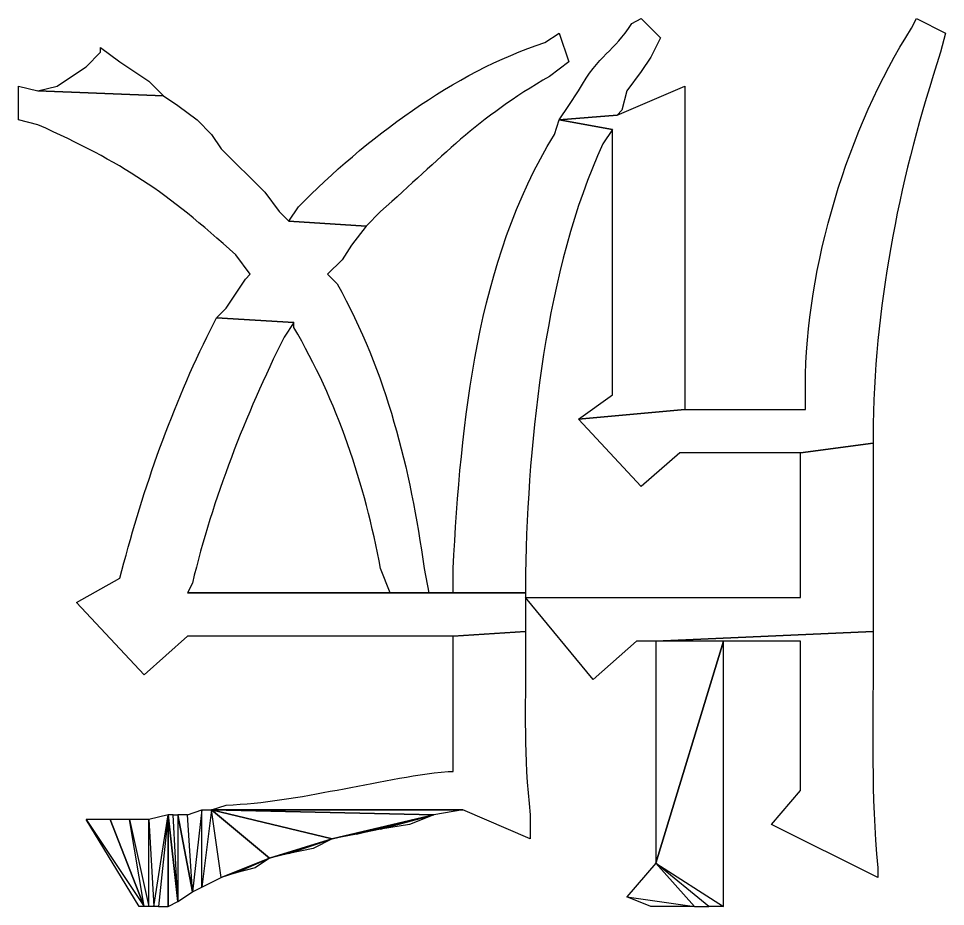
# Model space of a CAD drawing. Header units: centimetres. Extents: x -20.7 to 20.7, y -14.5 to 14.5.
# Drawn here: x -0.944 to -0.5376, y -14.5344 to -14.145 of the extents above; entities that cross this region are included whole.
import ezdxf

# ---------------------------------------------------------------- set-up
doc = ezdxf.new("R2010")
doc.units = ezdxf.units.CM
doc.header["$MEASUREMENT"] = 0
doc.layers.add('layer 1', color=7, linetype='Continuous')

msp = doc.modelspace()

# ---------------------------------------------------------------- linework, layer by layer
at = {"layer": 'layer 1'}
for points, knots in [([(-0.70693, -14.18943), (-0.70693, -14.18943), (-0.68153, -14.18731), (-0.68153, -14.18731), (-0.68153, -14.18731), (-0.68153, -14.18731), (-0.67942, -14.1852), (-0.67942, -14.1852), (-0.67942, -14.1852), (-0.67942, -14.1852), (-0.6773, -14.17673), (-0.6773, -14.17673), (-0.6773, -14.17673), (-0.6773, -14.17673), (-0.67095, -14.16826), (-0.67095, -14.16826), (-0.67095, -14.16826), (-0.67095, -14.16826), (-0.66672, -14.16191), (-0.66672, -14.16191), (-0.66672, -14.16191), (-0.66672, -14.16191), (-0.66248, -14.15345), (-0.66248, -14.15345), (-0.66248, -14.15345), (-0.66248, -14.15345), (-0.67095, -14.14498), (-0.67095, -14.14498), (-0.67095, -14.14498), (-0.67095, -14.14498), (-0.67518, -14.1471), (-0.67518, -14.1471), (-0.67518, -14.1471), (-0.68294, -14.1599), (-0.6894, -14.16011), (-0.69847, -14.17673), (-0.69847, -14.17673), (-0.69847, -14.17673), (-0.7027, -14.18308), (-0.7027, -14.18308), (-0.7027, -14.18308), (-0.7027, -14.18308), (-0.70693, -14.18943), (-0.70693, -14.18943)], [0, 0, 0, 0, 0.083333, 0.083333, 0.083333, 0.083333, 0.166667, 0.166667, 0.166667, 0.166667, 0.25, 0.25, 0.25, 0.25, 0.333333, 0.333333, 0.333333, 0.333333, 0.416667, 0.416667, 0.416667, 0.416667, 0.5, 0.5, 0.5, 0.5, 0.583333, 0.583333, 0.583333, 0.583333, 0.666667, 0.666667, 0.666667, 0.666667, 0.75, 0.75, 0.75, 0.75, 0.833333, 0.833333, 0.833333, 0.833333, 1, 1, 1, 1]), ([(-0.67095, -14.3503), (-0.67095, -14.3503), (-0.65402, -14.33548), (-0.65402, -14.33548), (-0.65402, -14.33548), (-0.65402, -14.33548), (-0.6011, -14.33548), (-0.6011, -14.33548), (-0.6011, -14.33548), (-0.6011, -14.33548), (-0.56935, -14.33125), (-0.56935, -14.33125), (-0.56935, -14.33125), (-0.56935, -14.33125), (-0.56935, -14.32278), (-0.56935, -14.32278), (-0.56935, -14.32278), (-0.56804, -14.26637), (-0.55743, -14.21384), (-0.53972, -14.1598), (-0.53972, -14.1598), (-0.53972, -14.1598), (-0.5376, -14.15133), (-0.5376, -14.15133), (-0.5376, -14.15133), (-0.5376, -14.15133), (-0.5503, -14.14498), (-0.5503, -14.14498), (-0.5503, -14.14498), (-0.5503, -14.14498), (-0.55242, -14.14921), (-0.55242, -14.14921), (-0.55242, -14.14921), (-0.58036, -14.19274), (-0.59891, -14.25427), (-0.59898, -14.30585), (-0.59898, -14.30585), (-0.59898, -14.30585), (-0.59898, -14.31643), (-0.59898, -14.31643), (-0.59898, -14.31643), (-0.59898, -14.31643), (-0.6519, -14.31643), (-0.6519, -14.31643), (-0.6519, -14.31643), (-0.6519, -14.31643), (-0.69847, -14.32066), (-0.69847, -14.32066), (-0.69847, -14.32066), (-0.69847, -14.32066), (-0.67095, -14.3503), (-0.67095, -14.3503)], [0, 0, 0, 0, 0.071429, 0.071429, 0.071429, 0.071429, 0.142857, 0.142857, 0.142857, 0.142857, 0.214286, 0.214286, 0.214286, 0.214286, 0.285714, 0.285714, 0.285714, 0.285714, 0.357143, 0.357143, 0.357143, 0.357143, 0.428571, 0.428571, 0.428571, 0.428571, 0.5, 0.5, 0.5, 0.5, 0.571429, 0.571429, 0.571429, 0.571429, 0.642857, 0.642857, 0.642857, 0.642857, 0.714286, 0.714286, 0.714286, 0.714286, 0.785714, 0.785714, 0.785714, 0.785714, 0.857143, 0.857143, 0.857143, 0.857143, 1, 1, 1, 1]), ([(-0.7916, -14.236), (-0.7916, -14.236), (-0.78525, -14.22965), (-0.78525, -14.22965), (-0.78525, -14.22965), (-0.75858, -14.20601), (-0.74306, -14.18855), (-0.71117, -14.17038), (-0.71117, -14.17038), (-0.71117, -14.17038), (-0.7027, -14.16403), (-0.7027, -14.16403), (-0.7027, -14.16403), (-0.7027, -14.16403), (-0.70693, -14.15133), (-0.70693, -14.15133), (-0.70693, -14.15133), (-0.70693, -14.15133), (-0.71328, -14.15556), (-0.71328, -14.15556), (-0.71328, -14.15556), (-0.75325, -14.16844), (-0.79195, -14.19786), (-0.82123, -14.22753), (-0.82123, -14.22753), (-0.82123, -14.22753), (-0.82547, -14.23388), (-0.82547, -14.23388), (-0.82547, -14.23388), (-0.82547, -14.23388), (-0.7916, -14.236), (-0.7916, -14.236)], [0, 0, 0, 0, 0.111111, 0.111111, 0.111111, 0.111111, 0.222222, 0.222222, 0.222222, 0.222222, 0.333333, 0.333333, 0.333333, 0.333333, 0.444444, 0.444444, 0.444444, 0.444444, 0.555556, 0.555556, 0.555556, 0.555556, 0.666667, 0.666667, 0.666667, 0.666667, 0.777778, 0.777778, 0.777778, 0.777778, 1, 1, 1, 1]), ([(-0.8805, -14.17885), (-0.8805, -14.17885), (-0.88685, -14.1725), (-0.88685, -14.1725), (-0.88685, -14.1725), (-0.88685, -14.1725), (-0.89955, -14.16403), (-0.89955, -14.16403), (-0.89955, -14.16403), (-0.89955, -14.16403), (-0.90802, -14.15768), (-0.90802, -14.15768), (-0.90802, -14.15768), (-0.90802, -14.15768), (-0.90802, -14.1598), (-0.90802, -14.1598), (-0.90802, -14.1598), (-0.90802, -14.1598), (-0.91437, -14.16615), (-0.91437, -14.16615), (-0.91437, -14.16615), (-0.91437, -14.16615), (-0.92072, -14.17038), (-0.92072, -14.17038), (-0.92072, -14.17038), (-0.92072, -14.17038), (-0.92707, -14.17461), (-0.92707, -14.17461), (-0.92707, -14.17461), (-0.92707, -14.17461), (-0.93553, -14.17673), (-0.93553, -14.17673), (-0.93553, -14.17673), (-0.93553, -14.17673), (-0.8805, -14.17885), (-0.8805, -14.17885)], [0, 0, 0, 0, 0.1, 0.1, 0.1, 0.1, 0.2, 0.2, 0.2, 0.2, 0.3, 0.3, 0.3, 0.3, 0.4, 0.4, 0.4, 0.4, 0.5, 0.5, 0.5, 0.5, 0.6, 0.6, 0.6, 0.6, 0.7, 0.7, 0.7, 0.7, 0.8, 0.8, 0.8, 0.8, 1, 1, 1, 1]), ([(-0.76408, -14.39686), (-0.76408, -14.39686), (-0.7662, -14.38628), (-0.7662, -14.38628), (-0.7662, -14.38628), (-0.77227, -14.34218), (-0.7826, -14.30048), (-0.8043, -14.2614), (-0.8043, -14.2614), (-0.8043, -14.2614), (-0.80853, -14.25716), (-0.80853, -14.25716), (-0.80853, -14.25716), (-0.80853, -14.25716), (-0.80218, -14.25081), (-0.80218, -14.25081), (-0.80218, -14.25081), (-0.80218, -14.25081), (-0.79795, -14.24446), (-0.79795, -14.24446), (-0.79795, -14.24446), (-0.79795, -14.24446), (-0.7916, -14.236), (-0.7916, -14.236), (-0.7916, -14.236), (-0.7916, -14.236), (-0.82547, -14.23388), (-0.82547, -14.23388), (-0.82547, -14.23388), (-0.82547, -14.23388), (-0.8297, -14.22965), (-0.8297, -14.22965), (-0.8297, -14.22965), (-0.8297, -14.22965), (-0.83605, -14.22118), (-0.83605, -14.22118), (-0.83605, -14.22118), (-0.83605, -14.22118), (-0.8551, -14.20213), (-0.8551, -14.20213), (-0.8551, -14.20213), (-0.8551, -14.20213), (-0.85933, -14.19578), (-0.85933, -14.19578), (-0.85933, -14.19578), (-0.85933, -14.19578), (-0.86568, -14.18943), (-0.86568, -14.18943), (-0.86568, -14.18943), (-0.86568, -14.18943), (-0.87415, -14.18308), (-0.87415, -14.18308), (-0.87415, -14.18308), (-0.87415, -14.18308), (-0.8805, -14.17885), (-0.8805, -14.17885), (-0.8805, -14.17885), (-0.8805, -14.17885), (-0.93553, -14.17673), (-0.93553, -14.17673), (-0.93553, -14.17673), (-0.93553, -14.17673), (-0.944, -14.17461), (-0.944, -14.17461), (-0.944, -14.17461), (-0.944, -14.17461), (-0.944, -14.18943), (-0.944, -14.18943), (-0.944, -14.18943), (-0.944, -14.18943), (-0.93553, -14.19155), (-0.93553, -14.19155), (-0.93553, -14.19155), (-0.89839, -14.20827), (-0.87923, -14.2209), (-0.84875, -14.2487), (-0.84875, -14.2487), (-0.84875, -14.2487), (-0.8424, -14.25716), (-0.8424, -14.25716), (-0.8424, -14.25716), (-0.8424, -14.25716), (-0.84452, -14.25928), (-0.84452, -14.25928), (-0.84452, -14.25928), (-0.84452, -14.25928), (-0.85298, -14.27198), (-0.85298, -14.27198), (-0.85298, -14.27198), (-0.85298, -14.27198), (-0.85722, -14.27621), (-0.85722, -14.27621), (-0.85722, -14.27621), (-0.85722, -14.27621), (-0.82335, -14.27833), (-0.82335, -14.27833), (-0.82335, -14.27833), (-0.82335, -14.27833), (-0.82335, -14.28045), (-0.82335, -14.28045), (-0.82335, -14.28045), (-0.80426, -14.31276), (-0.79223, -14.34906), (-0.78525, -14.38628), (-0.78525, -14.38628), (-0.78525, -14.38628), (-0.78102, -14.39686), (-0.78102, -14.39686), (-0.78102, -14.39686), (-0.78102, -14.39686), (-0.86992, -14.39686), (-0.86992, -14.39686), (-0.86992, -14.39686), (-0.86992, -14.39686), (-0.76408, -14.39686), (-0.76408, -14.39686)], [0, 0, 0, 0, 0.033333, 0.033333, 0.033333, 0.033333, 0.066667, 0.066667, 0.066667, 0.066667, 0.1, 0.1, 0.1, 0.1, 0.133333, 0.133333, 0.133333, 0.133333, 0.166667, 0.166667, 0.166667, 0.166667, 0.2, 0.2, 0.2, 0.2, 0.233333, 0.233333, 0.233333, 0.233333, 0.266667, 0.266667, 0.266667, 0.266667, 0.3, 0.3, 0.3, 0.3, 0.333333, 0.333333, 0.333333, 0.333333, 0.366667, 0.366667, 0.366667, 0.366667, 0.4, 0.4, 0.4, 0.4, 0.433333, 0.433333, 0.433333, 0.433333, 0.466667, 0.466667, 0.466667, 0.466667, 0.5, 0.5, 0.5, 0.5, 0.533333, 0.533333, 0.533333, 0.533333, 0.566667, 0.566667, 0.566667, 0.566667, 0.6, 0.6, 0.6, 0.6, 0.633333, 0.633333, 0.633333, 0.633333, 0.666667, 0.666667, 0.666667, 0.666667, 0.7, 0.7, 0.7, 0.7, 0.733333, 0.733333, 0.733333, 0.733333, 0.766667, 0.766667, 0.766667, 0.766667, 0.8, 0.8, 0.8, 0.8, 0.833333, 0.833333, 0.833333, 0.833333, 0.866667, 0.866667, 0.866667, 0.866667, 0.9, 0.9, 0.9, 0.9, 0.933333, 0.933333, 0.933333, 0.933333, 1, 1, 1, 1]), ([(-0.69847, -14.32066), (-0.69847, -14.32066), (-0.6519, -14.31643), (-0.6519, -14.31643), (-0.6519, -14.31643), (-0.6519, -14.31643), (-0.6519, -14.17461), (-0.6519, -14.17461), (-0.6519, -14.17461), (-0.6519, -14.17461), (-0.68153, -14.18731), (-0.68153, -14.18731), (-0.68153, -14.18731), (-0.68153, -14.18731), (-0.70693, -14.18943), (-0.70693, -14.18943), (-0.70693, -14.18943), (-0.70693, -14.18943), (-0.68365, -14.19366), (-0.68365, -14.19366), (-0.68365, -14.19366), (-0.68365, -14.19366), (-0.68365, -14.1979), (-0.68365, -14.1979), (-0.68365, -14.1979), (-0.68365, -14.23106), (-0.68365, -14.26422), (-0.68365, -14.29738), (-0.68365, -14.29738), (-0.68365, -14.29738), (-0.68365, -14.31008), (-0.68365, -14.31008), (-0.68365, -14.31008), (-0.68365, -14.31008), (-0.69847, -14.32066), (-0.69847, -14.32066)], [0, 0, 0, 0, 0.1, 0.1, 0.1, 0.1, 0.2, 0.2, 0.2, 0.2, 0.3, 0.3, 0.3, 0.3, 0.4, 0.4, 0.4, 0.4, 0.5, 0.5, 0.5, 0.5, 0.6, 0.6, 0.6, 0.6, 0.7, 0.7, 0.7, 0.7, 0.8, 0.8, 0.8, 0.8, 1, 1, 1, 1]), ([(-0.72175, -14.39686), (-0.72175, -14.39686), (-0.72175, -14.3884), (-0.72175, -14.3884), (-0.72175, -14.3884), (-0.72051, -14.32835), (-0.71304, -14.25508), (-0.68788, -14.20001), (-0.68788, -14.20001), (-0.68788, -14.20001), (-0.68365, -14.19366), (-0.68365, -14.19366), (-0.68365, -14.19366), (-0.68365, -14.19366), (-0.70693, -14.18943), (-0.70693, -14.18943), (-0.70693, -14.18943), (-0.70693, -14.18943), (-0.70905, -14.19578), (-0.70905, -14.19578), (-0.70905, -14.19578), (-0.74345, -14.25219), (-0.74987, -14.32137), (-0.7535, -14.38628), (-0.7535, -14.38628), (-0.7535, -14.38628), (-0.7535, -14.39686), (-0.7535, -14.39686), (-0.7535, -14.39686), (-0.7535, -14.39686), (-0.76408, -14.39686), (-0.76408, -14.39686), (-0.76408, -14.39686), (-0.76408, -14.39686), (-0.72175, -14.39686), (-0.72175, -14.39686)], [0, 0, 0, 0, 0.1, 0.1, 0.1, 0.1, 0.2, 0.2, 0.2, 0.2, 0.3, 0.3, 0.3, 0.3, 0.4, 0.4, 0.4, 0.4, 0.5, 0.5, 0.5, 0.5, 0.6, 0.6, 0.6, 0.6, 0.7, 0.7, 0.7, 0.7, 0.8, 0.8, 0.8, 0.8, 1, 1, 1, 1]), ([(-0.88897, -14.43285), (-0.88897, -14.43285), (-0.86992, -14.41591), (-0.86992, -14.41591), (-0.86992, -14.41591), (-0.86992, -14.41591), (-0.7535, -14.41591), (-0.7535, -14.41591), (-0.7535, -14.41591), (-0.7535, -14.41591), (-0.72175, -14.4138), (-0.72175, -14.4138), (-0.72175, -14.4138), (-0.72175, -14.4138), (-0.72175, -14.39686), (-0.72175, -14.39686), (-0.72175, -14.39686), (-0.72175, -14.39686), (-0.86992, -14.39686), (-0.86992, -14.39686), (-0.86992, -14.39686), (-0.86992, -14.39686), (-0.8678, -14.39263), (-0.8678, -14.39263), (-0.8678, -14.39263), (-0.8587, -14.35506), (-0.84466, -14.31929), (-0.82758, -14.28468), (-0.82758, -14.28468), (-0.82758, -14.28468), (-0.82335, -14.27833), (-0.82335, -14.27833), (-0.82335, -14.27833), (-0.82335, -14.27833), (-0.85722, -14.27621), (-0.85722, -14.27621), (-0.85722, -14.27621), (-0.85722, -14.27621), (-0.86145, -14.28468), (-0.86145, -14.28468), (-0.86145, -14.28468), (-0.87785, -14.3183), (-0.89031, -14.35411), (-0.89955, -14.39051), (-0.89955, -14.39051), (-0.89955, -14.39051), (-0.9186, -14.4011), (-0.9186, -14.4011), (-0.9186, -14.4011), (-0.9186, -14.4011), (-0.88897, -14.43285), (-0.88897, -14.43285)], [0, 0, 0, 0, 0.071429, 0.071429, 0.071429, 0.071429, 0.142857, 0.142857, 0.142857, 0.142857, 0.214286, 0.214286, 0.214286, 0.214286, 0.285714, 0.285714, 0.285714, 0.285714, 0.357143, 0.357143, 0.357143, 0.357143, 0.428571, 0.428571, 0.428571, 0.428571, 0.5, 0.5, 0.5, 0.5, 0.571429, 0.571429, 0.571429, 0.571429, 0.642857, 0.642857, 0.642857, 0.642857, 0.714286, 0.714286, 0.714286, 0.714286, 0.785714, 0.785714, 0.785714, 0.785714, 0.857143, 0.857143, 0.857143, 0.857143, 1, 1, 1, 1]), ([(-0.69212, -14.43496), (-0.69212, -14.43496), (-0.67307, -14.41803), (-0.67307, -14.41803), (-0.67307, -14.41803), (-0.67307, -14.41803), (-0.6646, -14.41803), (-0.6646, -14.41803), (-0.6646, -14.41803), (-0.6646, -14.41803), (-0.56935, -14.4138), (-0.56935, -14.4138), (-0.56935, -14.4138), (-0.56935, -14.4138), (-0.56935, -14.4011), (-0.56935, -14.4011), (-0.56935, -14.4011), (-0.56935, -14.38134), (-0.56935, -14.36158), (-0.56935, -14.34183), (-0.56935, -14.34183), (-0.56935, -14.34183), (-0.56935, -14.33125), (-0.56935, -14.33125), (-0.56935, -14.33125), (-0.56935, -14.33125), (-0.6011, -14.33548), (-0.6011, -14.33548), (-0.6011, -14.33548), (-0.6011, -14.33548), (-0.6011, -14.39898), (-0.6011, -14.39898), (-0.6011, -14.39898), (-0.6011, -14.39898), (-0.72175, -14.39898), (-0.72175, -14.39898), (-0.72175, -14.39898), (-0.72175, -14.39898), (-0.69212, -14.43496), (-0.69212, -14.43496)], [0, 0, 0, 0, 0.090909, 0.090909, 0.090909, 0.090909, 0.181818, 0.181818, 0.181818, 0.181818, 0.272727, 0.272727, 0.272727, 0.272727, 0.363636, 0.363636, 0.363636, 0.363636, 0.454545, 0.454545, 0.454545, 0.454545, 0.545455, 0.545455, 0.545455, 0.545455, 0.636364, 0.636364, 0.636364, 0.636364, 0.727273, 0.727273, 0.727273, 0.727273, 0.818182, 0.818182, 0.818182, 0.818182, 1, 1, 1, 1]), ([(-0.71963, -14.50481), (-0.71963, -14.50481), (-0.71963, -14.49423), (-0.71963, -14.49423), (-0.71963, -14.49423), (-0.72267, -14.46742), (-0.72164, -14.44904), (-0.72175, -14.42226), (-0.72175, -14.42226), (-0.72175, -14.42226), (-0.72175, -14.4138), (-0.72175, -14.4138), (-0.72175, -14.4138), (-0.72175, -14.4138), (-0.7535, -14.41591), (-0.7535, -14.41591), (-0.7535, -14.41591), (-0.7535, -14.41591), (-0.7535, -14.47518), (-0.7535, -14.47518), (-0.7535, -14.47518), (-0.7535, -14.47518), (-0.75562, -14.47518), (-0.75562, -14.47518), (-0.75562, -14.47518), (-0.78835, -14.47864), (-0.82028, -14.48862), (-0.85298, -14.49), (-0.85298, -14.49), (-0.85298, -14.49), (-0.85933, -14.49211), (-0.85933, -14.49211), (-0.85933, -14.49211), (-0.85933, -14.49211), (-0.74927, -14.49211), (-0.74927, -14.49211), (-0.74927, -14.49211), (-0.74927, -14.49211), (-0.71963, -14.50481), (-0.71963, -14.50481)], [0, 0, 0, 0, 0.090909, 0.090909, 0.090909, 0.090909, 0.181818, 0.181818, 0.181818, 0.181818, 0.272727, 0.272727, 0.272727, 0.272727, 0.363636, 0.363636, 0.363636, 0.363636, 0.454545, 0.454545, 0.454545, 0.454545, 0.545455, 0.545455, 0.545455, 0.545455, 0.636364, 0.636364, 0.636364, 0.636364, 0.727273, 0.727273, 0.727273, 0.727273, 0.818182, 0.818182, 0.818182, 0.818182, 1, 1, 1, 1]), ([(-0.56723, -14.52175), (-0.56723, -14.52175), (-0.56723, -14.51751), (-0.56723, -14.51751), (-0.56723, -14.51751), (-0.57037, -14.48456), (-0.56921, -14.45765), (-0.56935, -14.42438), (-0.56935, -14.42438), (-0.56935, -14.42438), (-0.56935, -14.4138), (-0.56935, -14.4138), (-0.56935, -14.4138), (-0.56935, -14.4138), (-0.6646, -14.41803), (-0.6646, -14.41803), (-0.6646, -14.41803), (-0.6646, -14.41803), (-0.6011, -14.41803), (-0.6011, -14.41803), (-0.6011, -14.41803), (-0.6011, -14.41803), (-0.6011, -14.48365), (-0.6011, -14.48365), (-0.6011, -14.48365), (-0.6011, -14.48365), (-0.6138, -14.49846), (-0.6138, -14.49846), (-0.6138, -14.49846), (-0.6138, -14.49846), (-0.56723, -14.52175), (-0.56723, -14.52175)], [0, 0, 0, 0, 0.111111, 0.111111, 0.111111, 0.111111, 0.222222, 0.222222, 0.222222, 0.222222, 0.333333, 0.333333, 0.333333, 0.333333, 0.444444, 0.444444, 0.444444, 0.444444, 0.555556, 0.555556, 0.555556, 0.555556, 0.666667, 0.666667, 0.666667, 0.666667, 0.777778, 0.777778, 0.777778, 0.777778, 1, 1, 1, 1]), ([(-0.6646, -14.5154), (-0.6646, -14.5154), (-0.6646, -14.41803), (-0.6646, -14.41803), (-0.6646, -14.41803), (-0.6646, -14.41803), (-0.63497, -14.41803), (-0.63497, -14.41803), (-0.63497, -14.41803), (-0.63497, -14.41803), (-0.6646, -14.5154), (-0.6646, -14.5154)], [0, 0, 0, 0, 0.25, 0.25, 0.25, 0.25, 0.5, 0.5, 0.5, 0.5, 1, 1, 1, 1]), ([(-0.63497, -14.41803), (-0.63497, -14.41803), (-0.63497, -14.53445), (-0.63497, -14.53445), (-0.63497, -14.53445), (-0.63497, -14.53445), (-0.6646, -14.5154), (-0.6646, -14.5154), (-0.6646, -14.5154), (-0.6646, -14.5154), (-0.63497, -14.41803), (-0.63497, -14.41803)], [0, 0, 0, 0, 0.25, 0.25, 0.25, 0.25, 0.5, 0.5, 0.5, 0.5, 1, 1, 1, 1]), ([(-0.86992, -14.49423), (-0.86992, -14.49423), (-0.8678, -14.5281), (-0.8678, -14.5281), (-0.8678, -14.5281), (-0.8678, -14.5281), (-0.86357, -14.49211), (-0.86357, -14.49211), (-0.86357, -14.49211), (-0.86357, -14.49211), (-0.86992, -14.49423), (-0.86992, -14.49423)], [0, 0, 0, 0, 0.25, 0.25, 0.25, 0.25, 0.5, 0.5, 0.5, 0.5, 1, 1, 1, 1]), ([(-0.8678, -14.5281), (-0.8678, -14.5281), (-0.86357, -14.49211), (-0.86357, -14.49211), (-0.86357, -14.49211), (-0.86357, -14.49211), (-0.86357, -14.52598), (-0.86357, -14.52598), (-0.86357, -14.52598), (-0.86357, -14.52598), (-0.8678, -14.5281), (-0.8678, -14.5281)], [0, 0, 0, 0, 0.25, 0.25, 0.25, 0.25, 0.5, 0.5, 0.5, 0.5, 1, 1, 1, 1]), ([(-0.86357, -14.52598), (-0.86357, -14.52598), (-0.85933, -14.49211), (-0.85933, -14.49211), (-0.85933, -14.49211), (-0.85933, -14.49211), (-0.8551, -14.52175), (-0.8551, -14.52175), (-0.8551, -14.52175), (-0.8551, -14.52175), (-0.86357, -14.52598), (-0.86357, -14.52598)], [0, 0, 0, 0, 0.25, 0.25, 0.25, 0.25, 0.5, 0.5, 0.5, 0.5, 1, 1, 1, 1]), ([(-0.86357, -14.49211), (-0.86357, -14.49211), (-0.86357, -14.52598), (-0.86357, -14.52598), (-0.86357, -14.52598), (-0.86357, -14.52598), (-0.85933, -14.49211), (-0.85933, -14.49211), (-0.85933, -14.49211), (-0.85933, -14.49211), (-0.86357, -14.49211), (-0.86357, -14.49211)], [0, 0, 0, 0, 0.25, 0.25, 0.25, 0.25, 0.5, 0.5, 0.5, 0.5, 1, 1, 1, 1]), ([(-0.85933, -14.49211), (-0.85933, -14.49211), (-0.8551, -14.52175), (-0.8551, -14.52175), (-0.8551, -14.52175), (-0.8551, -14.52175), (-0.83393, -14.51328), (-0.83393, -14.51328), (-0.83393, -14.51328), (-0.83393, -14.51328), (-0.85933, -14.49211), (-0.85933, -14.49211)], [0, 0, 0, 0, 0.25, 0.25, 0.25, 0.25, 0.5, 0.5, 0.5, 0.5, 1, 1, 1, 1]), ([(-0.85933, -14.49211), (-0.85933, -14.49211), (-0.83393, -14.51328), (-0.83393, -14.51328), (-0.83393, -14.51328), (-0.83393, -14.51328), (-0.80642, -14.50481), (-0.80642, -14.50481), (-0.80642, -14.50481), (-0.80642, -14.50481), (-0.85933, -14.49211), (-0.85933, -14.49211)], [0, 0, 0, 0, 0.25, 0.25, 0.25, 0.25, 0.5, 0.5, 0.5, 0.5, 1, 1, 1, 1]), ([(-0.85933, -14.49211), (-0.85933, -14.49211), (-0.80642, -14.50481), (-0.80642, -14.50481), (-0.80642, -14.50481), (-0.80642, -14.50481), (-0.76197, -14.49423), (-0.76197, -14.49423), (-0.76197, -14.49423), (-0.76197, -14.49423), (-0.85933, -14.49211), (-0.85933, -14.49211)], [0, 0, 0, 0, 0.25, 0.25, 0.25, 0.25, 0.5, 0.5, 0.5, 0.5, 1, 1, 1, 1]), ([(-0.85933, -14.49211), (-0.85933, -14.49211), (-0.76197, -14.49423), (-0.76197, -14.49423), (-0.76197, -14.49423), (-0.76197, -14.49423), (-0.74927, -14.49211), (-0.74927, -14.49211), (-0.74927, -14.49211), (-0.74927, -14.49211), (-0.85933, -14.49211), (-0.85933, -14.49211)], [0, 0, 0, 0, 0.25, 0.25, 0.25, 0.25, 0.5, 0.5, 0.5, 0.5, 1, 1, 1, 1]), ([(-0.88473, -14.53445), (-0.88473, -14.53445), (-0.88685, -14.49635), (-0.88685, -14.49635), (-0.88685, -14.49635), (-0.88685, -14.49635), (-0.87838, -14.49423), (-0.87838, -14.49423), (-0.87838, -14.49423), (-0.87838, -14.49423), (-0.88473, -14.53445), (-0.88473, -14.53445)], [0, 0, 0, 0, 0.25, 0.25, 0.25, 0.25, 0.5, 0.5, 0.5, 0.5, 1, 1, 1, 1]), ([(-0.88262, -14.53445), (-0.88262, -14.53445), (-0.87838, -14.49423), (-0.87838, -14.49423), (-0.87838, -14.49423), (-0.87838, -14.49423), (-0.88473, -14.53445), (-0.88473, -14.53445), (-0.88473, -14.53445), (-0.88473, -14.53445), (-0.88262, -14.53445), (-0.88262, -14.53445)], [0, 0, 0, 0, 0.25, 0.25, 0.25, 0.25, 0.5, 0.5, 0.5, 0.5, 1, 1, 1, 1]), ([(-0.87838, -14.53445), (-0.87838, -14.53445), (-0.88262, -14.53445), (-0.88262, -14.53445), (-0.88262, -14.53445), (-0.88262, -14.53445), (-0.87838, -14.49423), (-0.87838, -14.49423), (-0.87838, -14.49423), (-0.87838, -14.49423), (-0.87838, -14.53445), (-0.87838, -14.53445)], [0, 0, 0, 0, 0.25, 0.25, 0.25, 0.25, 0.5, 0.5, 0.5, 0.5, 1, 1, 1, 1]), ([(-0.87838, -14.49423), (-0.87838, -14.49423), (-0.87627, -14.49423), (-0.87627, -14.49423), (-0.87627, -14.49423), (-0.87627, -14.49423), (-0.87415, -14.53233), (-0.87415, -14.53233), (-0.87415, -14.53233), (-0.87415, -14.53233), (-0.87838, -14.49423), (-0.87838, -14.49423)], [0, 0, 0, 0, 0.25, 0.25, 0.25, 0.25, 0.5, 0.5, 0.5, 0.5, 1, 1, 1, 1]), ([(-0.87838, -14.53445), (-0.87838, -14.53445), (-0.87838, -14.49423), (-0.87838, -14.49423), (-0.87838, -14.49423), (-0.87838, -14.49423), (-0.87415, -14.53233), (-0.87415, -14.53233), (-0.87415, -14.53233), (-0.87415, -14.53233), (-0.87838, -14.53445), (-0.87838, -14.53445)], [0, 0, 0, 0, 0.25, 0.25, 0.25, 0.25, 0.5, 0.5, 0.5, 0.5, 1, 1, 1, 1]), ([(-0.87627, -14.49423), (-0.87627, -14.49423), (-0.87415, -14.53233), (-0.87415, -14.53233), (-0.87415, -14.53233), (-0.87415, -14.53233), (-0.87415, -14.49423), (-0.87415, -14.49423), (-0.87415, -14.49423), (-0.87415, -14.49423), (-0.87627, -14.49423), (-0.87627, -14.49423)], [0, 0, 0, 0, 0.25, 0.25, 0.25, 0.25, 0.5, 0.5, 0.5, 0.5, 1, 1, 1, 1]), ([(-0.87415, -14.49423), (-0.87415, -14.49423), (-0.86992, -14.49423), (-0.86992, -14.49423), (-0.86992, -14.49423), (-0.86992, -14.49423), (-0.8678, -14.5281), (-0.8678, -14.5281), (-0.8678, -14.5281), (-0.8678, -14.5281), (-0.87415, -14.49423), (-0.87415, -14.49423)], [0, 0, 0, 0, 0.25, 0.25, 0.25, 0.25, 0.5, 0.5, 0.5, 0.5, 1, 1, 1, 1]), ([(-0.87415, -14.53233), (-0.87415, -14.53233), (-0.87415, -14.49423), (-0.87415, -14.49423), (-0.87415, -14.49423), (-0.87415, -14.49423), (-0.8678, -14.5281), (-0.8678, -14.5281), (-0.8678, -14.5281), (-0.8678, -14.5281), (-0.87415, -14.53233), (-0.87415, -14.53233)], [0, 0, 0, 0, 0.25, 0.25, 0.25, 0.25, 0.5, 0.5, 0.5, 0.5, 1, 1, 1, 1]), ([(-0.80642, -14.50481), (-0.80642, -14.50481), (-0.79583, -14.5027), (-0.79583, -14.5027), (-0.79583, -14.5027), (-0.79583, -14.5027), (-0.76197, -14.49423), (-0.76197, -14.49423), (-0.76197, -14.49423), (-0.76197, -14.49423), (-0.80642, -14.50481), (-0.80642, -14.50481)], [0, 0, 0, 0, 0.25, 0.25, 0.25, 0.25, 0.5, 0.5, 0.5, 0.5, 1, 1, 1, 1]), ([(-0.79583, -14.5027), (-0.79583, -14.5027), (-0.78525, -14.50058), (-0.78525, -14.50058), (-0.78525, -14.50058), (-0.78525, -14.50058), (-0.76197, -14.49423), (-0.76197, -14.49423), (-0.76197, -14.49423), (-0.76197, -14.49423), (-0.79583, -14.5027), (-0.79583, -14.5027)], [0, 0, 0, 0, 0.25, 0.25, 0.25, 0.25, 0.5, 0.5, 0.5, 0.5, 1, 1, 1, 1]), ([(-0.78525, -14.50058), (-0.78525, -14.50058), (-0.77255, -14.49846), (-0.77255, -14.49846), (-0.77255, -14.49846), (-0.77255, -14.49846), (-0.76197, -14.49423), (-0.76197, -14.49423), (-0.76197, -14.49423), (-0.76197, -14.49423), (-0.78525, -14.50058), (-0.78525, -14.50058)], [0, 0, 0, 0, 0.25, 0.25, 0.25, 0.25, 0.5, 0.5, 0.5, 0.5, 1, 1, 1, 1]), ([(-0.90378, -14.49635), (-0.90378, -14.49635), (-0.88897, -14.53445), (-0.88897, -14.53445), (-0.88897, -14.53445), (-0.88897, -14.53445), (-0.91437, -14.49635), (-0.91437, -14.49635), (-0.91437, -14.49635), (-0.91437, -14.49635), (-0.90378, -14.49635), (-0.90378, -14.49635)], [0, 0, 0, 0, 0.25, 0.25, 0.25, 0.25, 0.5, 0.5, 0.5, 0.5, 1, 1, 1, 1]), ([(-0.88897, -14.53445), (-0.88897, -14.53445), (-0.91437, -14.49635), (-0.91437, -14.49635), (-0.91437, -14.49635), (-0.91437, -14.49635), (-0.89108, -14.53445), (-0.89108, -14.53445), (-0.89108, -14.53445), (-0.89108, -14.53445), (-0.88897, -14.53445), (-0.88897, -14.53445)], [0, 0, 0, 0, 0.25, 0.25, 0.25, 0.25, 0.5, 0.5, 0.5, 0.5, 1, 1, 1, 1]), ([(-0.89532, -14.49635), (-0.89532, -14.49635), (-0.88897, -14.53445), (-0.88897, -14.53445), (-0.88897, -14.53445), (-0.88897, -14.53445), (-0.90378, -14.49635), (-0.90378, -14.49635), (-0.90378, -14.49635), (-0.90378, -14.49635), (-0.89532, -14.49635), (-0.89532, -14.49635)], [0, 0, 0, 0, 0.25, 0.25, 0.25, 0.25, 0.5, 0.5, 0.5, 0.5, 1, 1, 1, 1]), ([(-0.88897, -14.53445), (-0.88897, -14.53445), (-0.90378, -14.49635), (-0.90378, -14.49635), (-0.90378, -14.49635), (-0.90378, -14.49635), (-0.88897, -14.53445), (-0.88897, -14.53445)], [0, 0, 0, 0, 0.333333, 0.333333, 0.333333, 0.333333, 1, 1, 1, 1]), ([(-0.88685, -14.49635), (-0.88685, -14.49635), (-0.88685, -14.53445), (-0.88685, -14.53445), (-0.88685, -14.53445), (-0.88685, -14.53445), (-0.89532, -14.49635), (-0.89532, -14.49635), (-0.89532, -14.49635), (-0.89532, -14.49635), (-0.88685, -14.49635), (-0.88685, -14.49635)], [0, 0, 0, 0, 0.25, 0.25, 0.25, 0.25, 0.5, 0.5, 0.5, 0.5, 1, 1, 1, 1]), ([(-0.88685, -14.53445), (-0.88685, -14.53445), (-0.89532, -14.49635), (-0.89532, -14.49635), (-0.89532, -14.49635), (-0.89532, -14.49635), (-0.88897, -14.53445), (-0.88897, -14.53445), (-0.88897, -14.53445), (-0.88897, -14.53445), (-0.88685, -14.53445), (-0.88685, -14.53445)], [0, 0, 0, 0, 0.25, 0.25, 0.25, 0.25, 0.5, 0.5, 0.5, 0.5, 1, 1, 1, 1]), ([(-0.88685, -14.53445), (-0.88685, -14.53445), (-0.88473, -14.53445), (-0.88473, -14.53445), (-0.88473, -14.53445), (-0.88473, -14.53445), (-0.88685, -14.49635), (-0.88685, -14.49635), (-0.88685, -14.49635), (-0.88685, -14.49635), (-0.88685, -14.53445), (-0.88685, -14.53445)], [0, 0, 0, 0, 0.25, 0.25, 0.25, 0.25, 0.5, 0.5, 0.5, 0.5, 1, 1, 1, 1]), ([(-0.83393, -14.51328), (-0.83393, -14.51328), (-0.82547, -14.51116), (-0.82547, -14.51116), (-0.82547, -14.51116), (-0.82547, -14.51116), (-0.80642, -14.50481), (-0.80642, -14.50481), (-0.80642, -14.50481), (-0.80642, -14.50481), (-0.83393, -14.51328), (-0.83393, -14.51328)], [0, 0, 0, 0, 0.25, 0.25, 0.25, 0.25, 0.5, 0.5, 0.5, 0.5, 1, 1, 1, 1]), ([(-0.82547, -14.51116), (-0.82547, -14.51116), (-0.81488, -14.50905), (-0.81488, -14.50905), (-0.81488, -14.50905), (-0.81488, -14.50905), (-0.80642, -14.50481), (-0.80642, -14.50481), (-0.80642, -14.50481), (-0.80642, -14.50481), (-0.82547, -14.51116), (-0.82547, -14.51116)], [0, 0, 0, 0, 0.25, 0.25, 0.25, 0.25, 0.5, 0.5, 0.5, 0.5, 1, 1, 1, 1]), ([(-0.8551, -14.52175), (-0.8551, -14.52175), (-0.84875, -14.51963), (-0.84875, -14.51963), (-0.84875, -14.51963), (-0.84875, -14.51963), (-0.83393, -14.51328), (-0.83393, -14.51328), (-0.83393, -14.51328), (-0.83393, -14.51328), (-0.8551, -14.52175), (-0.8551, -14.52175)], [0, 0, 0, 0, 0.25, 0.25, 0.25, 0.25, 0.5, 0.5, 0.5, 0.5, 1, 1, 1, 1]), ([(-0.84875, -14.51963), (-0.84875, -14.51963), (-0.84028, -14.51751), (-0.84028, -14.51751), (-0.84028, -14.51751), (-0.84028, -14.51751), (-0.83393, -14.51328), (-0.83393, -14.51328), (-0.83393, -14.51328), (-0.83393, -14.51328), (-0.84875, -14.51963), (-0.84875, -14.51963)], [0, 0, 0, 0, 0.25, 0.25, 0.25, 0.25, 0.5, 0.5, 0.5, 0.5, 1, 1, 1, 1]), ([(-0.6646, -14.5154), (-0.6646, -14.5154), (-0.64767, -14.53445), (-0.64767, -14.53445), (-0.64767, -14.53445), (-0.64767, -14.53445), (-0.6773, -14.53021), (-0.6773, -14.53021), (-0.6773, -14.53021), (-0.6773, -14.53021), (-0.6646, -14.5154), (-0.6646, -14.5154)], [0, 0, 0, 0, 0.25, 0.25, 0.25, 0.25, 0.5, 0.5, 0.5, 0.5, 1, 1, 1, 1]), ([(-0.63497, -14.53445), (-0.63497, -14.53445), (-0.6646, -14.5154), (-0.6646, -14.5154), (-0.6646, -14.5154), (-0.6646, -14.5154), (-0.64132, -14.53445), (-0.64132, -14.53445), (-0.64132, -14.53445), (-0.64132, -14.53445), (-0.63497, -14.53445), (-0.63497, -14.53445)], [0, 0, 0, 0, 0.25, 0.25, 0.25, 0.25, 0.5, 0.5, 0.5, 0.5, 1, 1, 1, 1]), ([(-0.64132, -14.53445), (-0.64132, -14.53445), (-0.64767, -14.53445), (-0.64767, -14.53445), (-0.64767, -14.53445), (-0.64767, -14.53445), (-0.6646, -14.5154), (-0.6646, -14.5154), (-0.6646, -14.5154), (-0.6646, -14.5154), (-0.64132, -14.53445), (-0.64132, -14.53445)], [0, 0, 0, 0, 0.25, 0.25, 0.25, 0.25, 0.5, 0.5, 0.5, 0.5, 1, 1, 1, 1]), ([(-0.64767, -14.53445), (-0.64767, -14.53445), (-0.6773, -14.53021), (-0.6773, -14.53021), (-0.6773, -14.53021), (-0.6773, -14.53021), (-0.66672, -14.53445), (-0.66672, -14.53445), (-0.66672, -14.53445), (-0.66672, -14.53445), (-0.64767, -14.53445), (-0.64767, -14.53445)], [0, 0, 0, 0, 0.25, 0.25, 0.25, 0.25, 0.5, 0.5, 0.5, 0.5, 1, 1, 1, 1])]:
    msp.add_open_spline(points, degree=3, knots=knots, dxfattribs=at)

doc.saveas('drawing.dxf')
